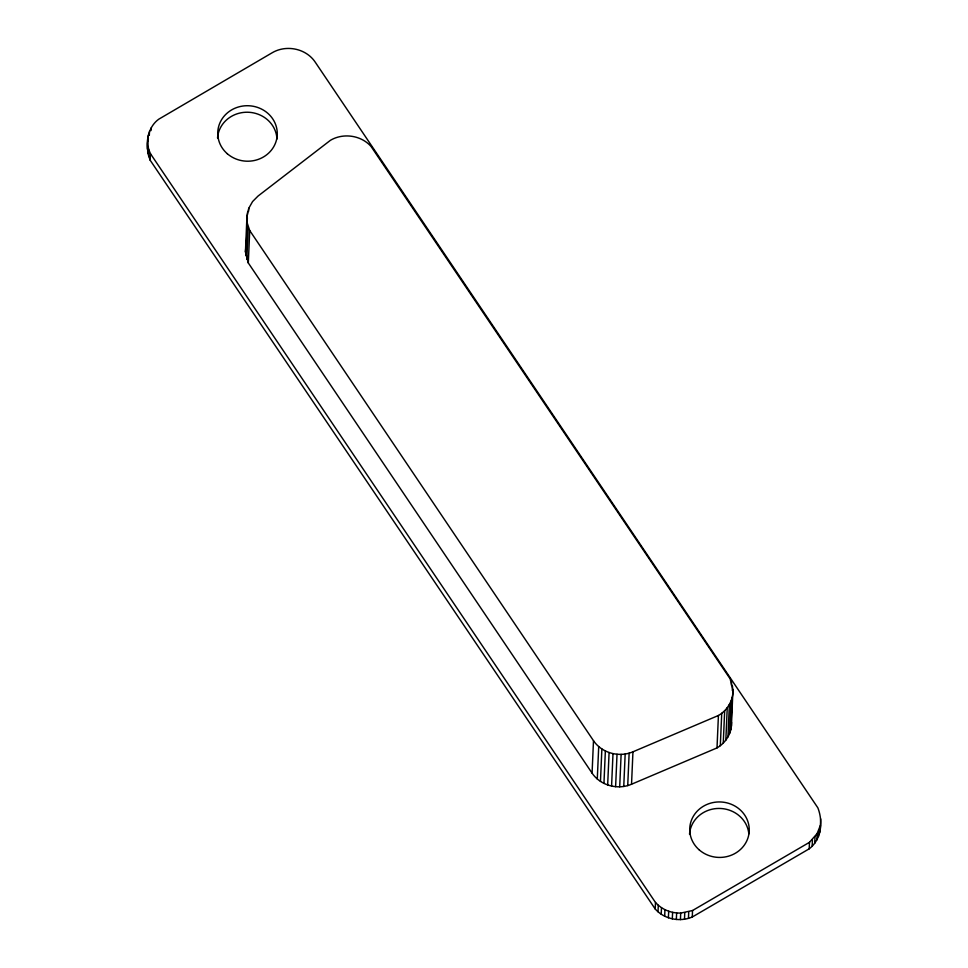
<?xml version="1.0" encoding="UTF-8"?>
<svg xmlns="http://www.w3.org/2000/svg" width="968" height="968" viewBox="0 0 968 968"><rect width="100%" height="100%" fill="white"/><g stroke="black" fill="none" stroke-linecap="round" stroke-linejoin="round"><path stroke-width="1.45" d="M147.305 149.132C146.567 138.073 149.338 125.973 158.8 119.173L272.153 52.78C286.189 44.443 306.021 48.4 315.193 62.097L817.851 807.82C823.175 821.275 821.493 839.571 809.2 848.827L692.265 917.011C679.826 922.359 664.23 919.201 655.215 909L150.149 160.18L147.729 152.92L147.693 138.823M245.448 251.898L246.973 215.67L248.764 208.277L252.563 201.574L258.081 196.02L330.463 140.287C343.313 132.677 361.185 135.242 371.095 146.507L730.09 678.762L732.945 689.821L731.421 726.048C730.525 735.135 724.85 743.364 717.01 747.913L631.535 784.237C617.874 790.166 600.487 785.617 592.077 773.13L248.304 262.957L245.448 251.898L246.32 241.395M246.973 215.67L247.3 223.257L249.72 230.529L593.493 740.689C601.902 753.189 619.29 757.726 632.951 751.809L718.425 715.485C727.404 710.343 733.429 700.251 732.945 689.821M731.421 726.048L731.53 722.249M819.666 832.94L820.416 825.377M148.043 141.57L148.334 135.06M147.729 152.92L147.584 142.623M149.314 135.326L149.483 131.418M148.685 156.622L148.975 150.113L148.019 146.41M151.032 130.559L151.153 127.957M150.149 160.18L150.439 153.682L148.975 150.113M246.84 229.597L247.348 217.812M247.481 214.86L247.614 211.919M245.884 255.685L247.3 223.257M248.643 211.218L248.764 208.277M246.84 259.4L248.256 226.972M248.304 262.957L249.72 230.529M592.077 773.13L593.493 740.689M597.292 778.998L598.708 746.558M600.462 781.406L601.878 748.978M603.947 783.414L605.363 750.986M607.674 784.975L609.09 752.547M611.582 786.076L612.998 753.649M615.612 786.694L617.027 754.266M619.702 786.815L621.117 754.387M623.755 786.44L625.171 754.011M627.724 785.58L629.139 753.152M631.535 784.237L632.951 751.809M655.215 909L655.493 902.491L150.439 153.682M658.022 911.771L658.3 905.274L655.493 902.491M661.192 914.179L661.483 907.681L658.3 905.274M664.677 916.188L664.955 909.69L661.483 907.681M668.404 917.761L668.682 911.251L664.955 909.69M672.312 918.862L672.603 912.352L668.682 911.251M676.342 919.479L676.632 912.969L672.603 912.352M680.431 919.6L680.71 913.102L692.543 910.513L809.478 842.317L817.137 833.545L819.956 826.43M684.485 919.225L684.763 912.715M688.454 918.354L688.732 911.856M692.265 917.011L692.543 910.513M717.01 747.913L718.425 715.485M720.313 745.699L721.729 713.271M723.265 743.097L724.681 710.669M725.831 740.157L727.246 707.717M727.96 736.914L729.376 704.486M731.433 685.271L731.554 682.331M729.618 733.454L731.046 701.026M731.348 712.569L731.675 705.2M732.316 690.45L732.51 686.034M730.779 729.811L732.195 697.384M809.2 848.827L809.478 842.317M812.152 846.226L812.442 839.716M814.717 843.273L815.008 836.775M816.847 840.043L817.137 833.545M818.517 836.582L818.795 830.072M820.307 829.177L820.695 818.867M676.632 912.969L680.71 913.102M689.519 834.222A29.766 27.745 2.5 0 1 718.813 808.437A29.766 27.745 2.5 0 1 748.845 833.823M217.534 138A29.766 27.745 2.5 0 1 247.602 112.227A29.766 27.745 2.5 0 1 276.957 139.041M699.295 849.952A29.766 27.745 2.5 0 0 748.518 835.965A29.766 27.745 2.5 0 0 710.657 803.137A29.766 27.745 2.5 0 0 699.295 849.952M227.323 153.743A29.766 27.745 2.5 0 0 276.533 139.755A29.766 27.745 2.5 0 0 238.672 106.916A29.766 27.745 2.5 0 0 227.323 153.743"/></g></svg>
